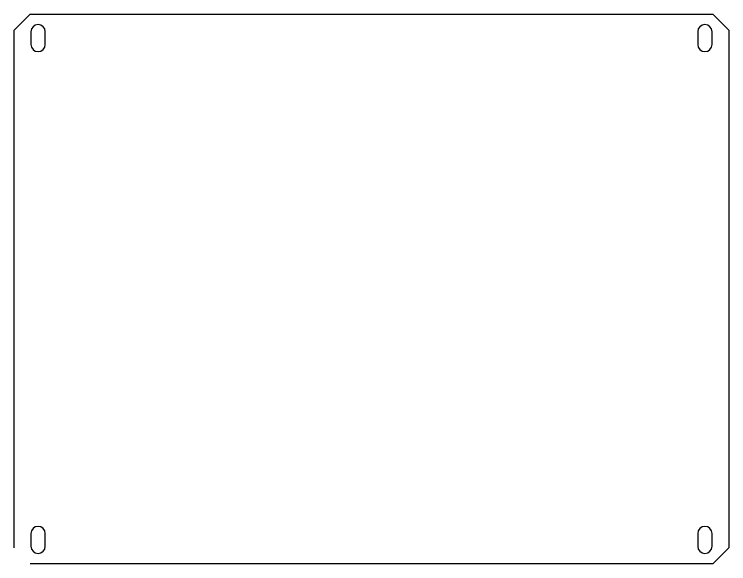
# Model space of a CAD drawing. Header units: millimetres. Extents: x 15 to 913, y -15 to 331.
# Drawn here: x 463.5 to 913.5, y -15.1 to 330.9 of the extents above; entities that cross this region are included whole.
import ezdxf

# ---------------------------------------------------------------- set-up
doc = ezdxf.new("R2010")
doc.units = ezdxf.units.MM
doc.layers.get('0').update_dxf_attribs({"true_color": 0xffffff})

msp = doc.modelspace()

# ---------------------------------------------------------------- linework, layer by layer
at = {"color": 7, "linetype": 'Continuous', "lineweight": 30, "true_color": 0xffffff}
for p, q in [((473.450049, 330.85979), (463.450059, 320.8598)), ((473.450049, 330.85979), (903.450056, 330.85979)), ((913.450047, 320.8598), (903.450056, 330.85979)), ((463.450059, -5.140205), (463.450059, 320.8598)), ((473.950058, 319.859798), (473.950058, 311.859797)), ((482.950046, 311.859797), (482.950046, 319.859798)), ((893.95006, 319.859798), (893.95006, 311.859797)), ((902.950048, 311.859797), (902.950048, 319.859798)), ((913.450047, 320.8598), (913.450047, -5.140205)), ((473.950058, 3.859798), (473.950058, -4.140203)), ((482.950046, -4.140203), (482.950046, 3.859798)), ((893.95006, 3.859798), (893.95006, -4.140203)), ((902.950048, -4.140203), (902.950048, 3.859798)), ((903.450056, -15.140196), (913.450047, -5.140205)), ((903.450056, -15.140196), (473.450049, -15.140196))]:
    msp.add_line(p, q, dxfattribs=at)
for centre, start, end in [((478.450053, 319.859797), 0, 180), ((898.450053, 319.859797), 0, 180), ((478.450053, 311.859797), 180, 0), ((898.450053, 311.859797), 180, 0), ((478.450053, 3.859797), 0, 180), ((898.450053, 3.859797), 0, 180), ((478.450053, -4.140203), 180, 0), ((898.450053, -4.140203), 180, 0)]:
    msp.add_arc(centre, 4.5, start, end, dxfattribs=at)

doc.saveas('drawing.dxf')
